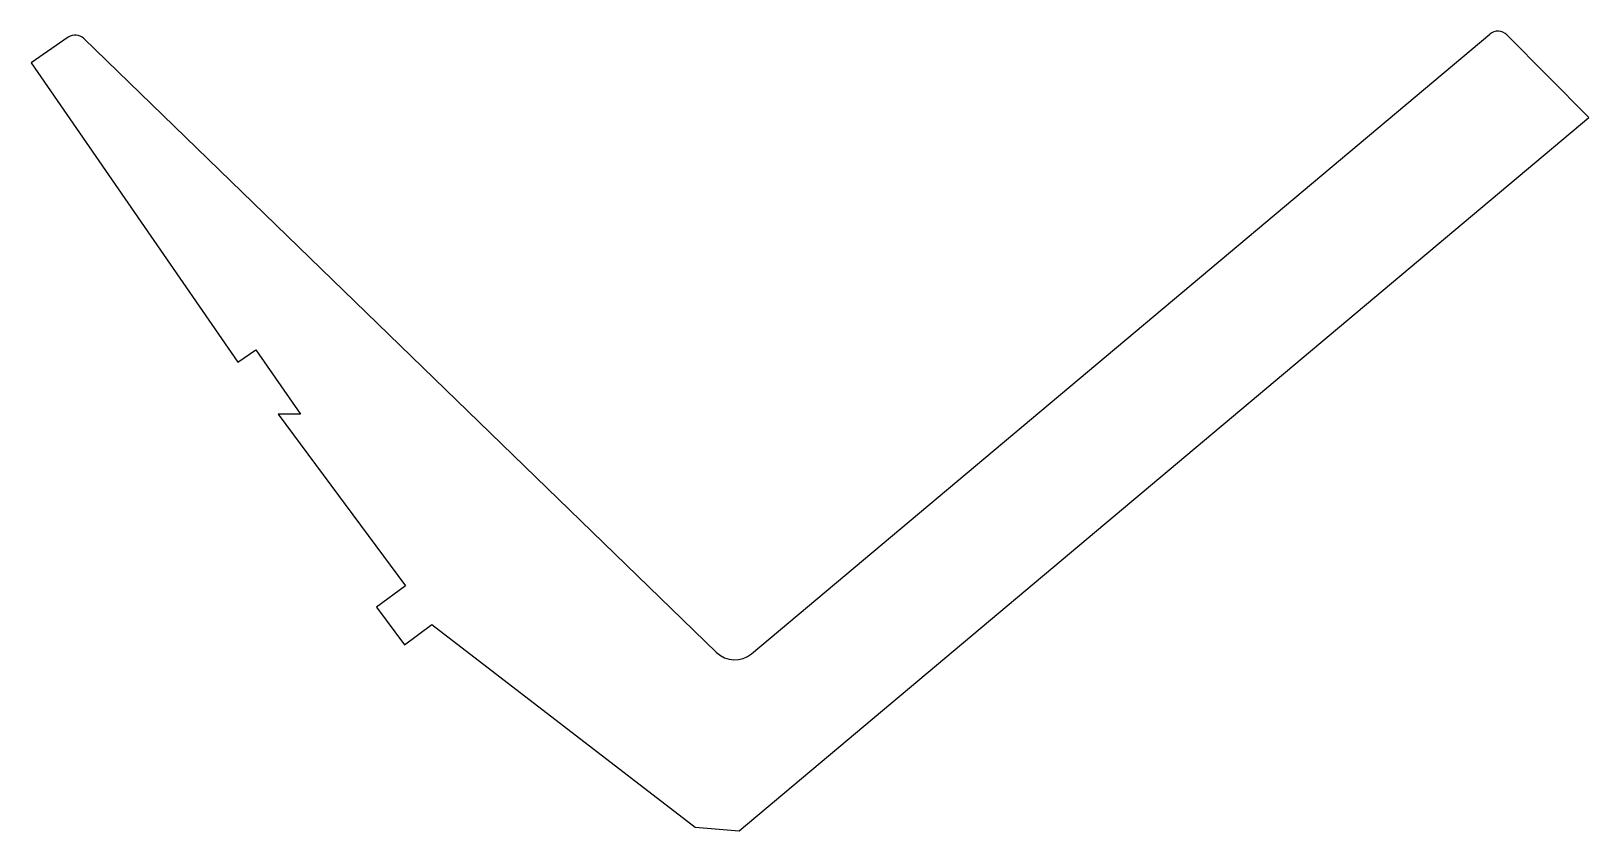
# Model space of a CAD drawing. Header units: millimetres. Extents: x 1 to 607, y 1 to 312.
import ezdxf

# ---------------------------------------------------------------- set-up
doc = ezdxf.new("R2010")
doc.units = ezdxf.units.MM

msp = doc.modelspace()

# ---------------------------------------------------------------- linework, layer by layer
at = {"color": 7, "linetype": 'Continuous'}
for p, q in [((15.73, 309.27), (1.36, 299.33)), ((21.77, 308.77), (267.7, 70.29)), ((281.35, 69.8), (568.21, 310.51)), ((606.7, 278.1), (574.84, 310.21)), ((1.36, 299.33), (81.74, 183.09)), ((276.44, 0.98), (606.7, 278.1)), ((81.74, 183.09), (88.67, 187.89)), ((88.67, 187.89), (106.01, 162.82)), ((106.01, 162.82), (97.34, 162.82)), ((97.34, 162.82), (146.78, 96.21)), ((146.78, 96.21), (135.57, 87.89)), ((135.57, 87.89), (146.45, 73.23)), ((146.45, 73.23), (157.02, 81.08)), ((157.02, 81.08), (259.43, 2.47)), ((259.43, 2.47), (276.44, 0.98))]:
    msp.add_line(p, q, dxfattribs=at)
for centre, radius, start, end in [((18.45, 305.35), 4.77, 45.8813, 124.66424), ((571.36, 306.76), 4.9, 44.77539, 130), ((274.79, 77.61), 10.2, 225.8813, 310)]:
    msp.add_arc(centre, radius, start, end, dxfattribs=at)

doc.saveas('drawing.dxf')
